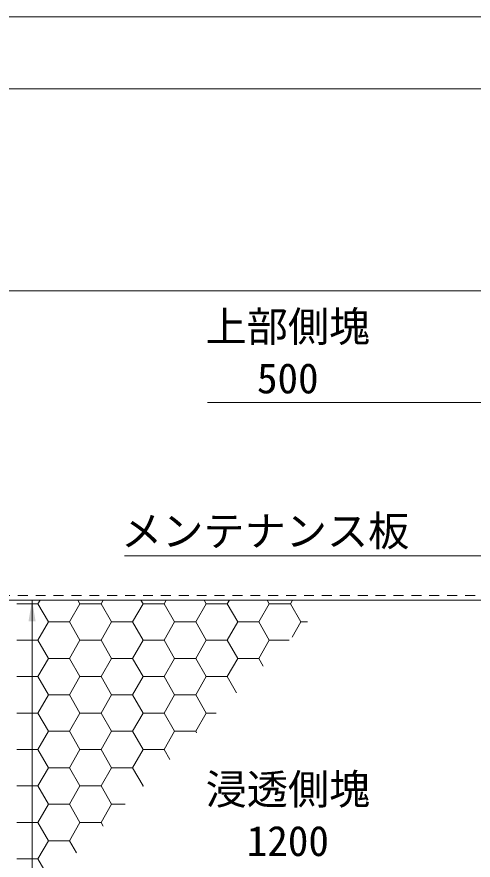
# Model space of a CAD drawing. Units: millimetres at full size, sheet at 1:30; details may follow other scales. Extents: x 47825 to 82541, y -23349 to -5561.
# Drawn here: x 75009 to 76042, y -11716 to -9808 of the extents above; entities that cross this region are included whole.
import ezdxf
from ezdxf.enums import TextEntityAlignment as Align

# ---------------------------------------------------------------- set-up
doc = ezdxf.new("R2010")
doc.units = ezdxf.units.MM
doc.header["$LTSCALE"] = 30
doc.linetypes.add('USER1', pattern=[1.35, 0.75, -0.6])
doc.layers.add('ハッチング', color=7, linetype='Continuous', lineweight=5)
doc.layers.add('寸法線', color=7, linetype='Continuous', lineweight=9)
doc.styles.add('ＭＳ ゴシック', font='')
doc.styles.get('ＭＳ ゴシック').set_extended_font_data('MS Gothic')

# ---------------------------------------------------------------- blocks, each defined once
blk = doc.blocks.new('filled_arrow')
at = {"color": 0, "linetype": 'Continuous', "lineweight": -2}
blk.add_solid([(7.5, 1.25), (0, 0), (7.5, -1.25)], dxfattribs=at)

msp = doc.modelspace()

# ---------------------------------------------------------------- linework, layer by layer
at = {"layer": 'ハッチング', "lineweight": 20}
for p, q in [((73543.68, -10427.66), (80093.69, -10427.66)), ((73893.68, -11127.66), (79743.69, -11127.66))]:
    msp.add_line(p, q, dxfattribs=at)
at = {"layer": 'ハッチング'}
for p, q in [((75009.38, -11136), (75057, -11136)), ((75057, -11136), (75061.82, -11127.66)), ((75080.81, -11177.25), (75057, -11136)), ((75128.44, -11177.25), (75152.25, -11136)), ((75152.25, -11136), (75147.43, -11127.66)), ((75152.25, -11136), (75199.88, -11136)), ((75199.87, -11136), (75204.69, -11127.66)), ((75223.69, -11177.25), (75199.87, -11136)), ((75271.31, -11177.25), (75295.12, -11136)), ((75295.12, -11136), (75290.31, -11127.66)), ((75295.12, -11136), (75342.75, -11136)), ((75342.75, -11136), (75347.57, -11127.66)), ((75366.56, -11177.25), (75342.75, -11136)), ((75414.19, -11177.25), (75438, -11136)), ((75438, -11136), (75433.18, -11127.66)), ((75438, -11136), (75485.62, -11136)), ((75485.62, -11136), (75490.44, -11127.66)), ((75509.44, -11177.25), (75485.62, -11136)), ((75557.06, -11177.25), (75580.87, -11136)), ((75580.87, -11136), (75576.06, -11127.66)), ((75580.88, -11136), (75628.5, -11136)), ((75628.5, -11136), (75633.32, -11127.66)), ((75652.31, -11177.25), (75628.5, -11136)), ((75057, -11218.49), (75080.81, -11177.25)), ((75080.81, -11177.25), (75128.44, -11177.25)), ((75152.25, -11218.49), (75128.44, -11177.25)), ((75199.87, -11218.49), (75223.69, -11177.25)), ((75223.69, -11177.25), (75271.31, -11177.25)), ((75295.12, -11218.49), (75271.31, -11177.25)), ((75342.75, -11218.49), (75366.56, -11177.25)), ((75366.56, -11177.25), (75414.19, -11177.25)), ((75438, -11218.49), (75414.19, -11177.25)), ((75485.62, -11218.49), (75509.44, -11177.25)), ((75509.44, -11177.25), (75557.06, -11177.25)), ((75580.87, -11218.49), (75557.06, -11177.25)), ((75632.34, -11211.84), (75652.31, -11177.25)), ((75652.31, -11177.25), (75666.93, -11177.25)), ((75009.38, -11218.49), (75057, -11218.49)), ((75080.81, -11259.74), (75057, -11218.49)), ((75128.44, -11259.74), (75152.25, -11218.49)), ((75152.25, -11218.49), (75199.88, -11218.49)), ((75223.69, -11259.74), (75199.87, -11218.49)), ((75271.31, -11259.74), (75295.12, -11218.49)), ((75295.12, -11218.49), (75342.75, -11218.49)), ((75366.56, -11259.74), (75342.75, -11218.49)), ((75414.19, -11259.74), (75438, -11218.49)), ((75438, -11218.49), (75485.62, -11218.49)), ((75509.44, -11259.74), (75485.62, -11218.49)), ((75557.06, -11259.74), (75580.87, -11218.49)), ((75580.88, -11218.49), (75625.69, -11218.49)), ((75057, -11300.98), (75080.81, -11259.74)), ((75080.81, -11259.74), (75128.44, -11259.74)), ((75152.25, -11300.98), (75128.44, -11259.74)), ((75199.87, -11300.98), (75223.69, -11259.74)), ((75223.69, -11259.74), (75271.31, -11259.74)), ((75295.12, -11300.98), (75271.31, -11259.74)), ((75342.75, -11300.98), (75366.56, -11259.74)), ((75366.56, -11259.74), (75414.19, -11259.74)), ((75438, -11300.98), (75414.19, -11259.74)), ((75485.62, -11300.98), (75509.44, -11259.74)), ((75509.44, -11259.74), (75557.06, -11259.74)), ((75567.08, -11277.1), (75557.06, -11259.74)), ((75009.38, -11300.98), (75057, -11300.98)), ((75080.81, -11342.23), (75057, -11300.98)), ((75128.44, -11342.23), (75152.25, -11300.98)), ((75152.25, -11300.98), (75199.88, -11300.98)), ((75223.69, -11342.23), (75199.87, -11300.98)), ((75271.31, -11342.23), (75295.12, -11300.98)), ((75295.12, -11300.98), (75342.75, -11300.98)), ((75366.56, -11342.23), (75342.75, -11300.98)), ((75414.19, -11342.23), (75438, -11300.98)), ((75438, -11300.98), (75485.62, -11300.98)), ((75506.7, -11337.48), (75485.62, -11300.98)), ((75057, -11383.47), (75080.81, -11342.23)), ((75080.81, -11342.23), (75128.44, -11342.23)), ((75152.25, -11383.47), (75128.44, -11342.23)), ((75199.87, -11383.47), (75223.69, -11342.23)), ((75223.69, -11342.23), (75271.31, -11342.23)), ((75295.12, -11383.47), (75271.31, -11342.23)), ((75342.75, -11383.47), (75366.56, -11342.23)), ((75366.56, -11342.23), (75414.19, -11342.23)), ((75438, -11383.47), (75414.19, -11342.23)), ((75009.38, -11383.47), (75057, -11383.47)), ((75080.81, -11424.72), (75057, -11383.47)), ((75128.44, -11424.72), (75152.25, -11383.47)), ((75152.25, -11383.47), (75199.88, -11383.47)), ((75223.69, -11424.72), (75199.87, -11383.47)), ((75271.31, -11424.72), (75295.12, -11383.47)), ((75295.12, -11383.47), (75342.75, -11383.47)), ((75366.56, -11424.72), (75342.75, -11383.47)), ((75414.19, -11424.72), (75438, -11383.47)), ((75438, -11383.47), (75460.71, -11383.47)), ((75057, -11465.96), (75080.81, -11424.72)), ((75080.81, -11424.72), (75128.44, -11424.72)), ((75152.25, -11465.96), (75128.44, -11424.72)), ((75199.87, -11465.96), (75223.69, -11424.72)), ((75223.69, -11424.72), (75271.31, -11424.72)), ((75295.12, -11465.96), (75271.31, -11424.72)), ((75342.75, -11465.96), (75366.56, -11424.72)), ((75366.56, -11424.72), (75414.19, -11424.72)), ((75416.12, -11428.06), (75414.19, -11424.72)), ((75009.38, -11465.96), (75057, -11465.96)), ((75080.81, -11507.2), (75057, -11465.96)), ((75128.44, -11507.2), (75152.25, -11465.96)), ((75152.25, -11465.96), (75199.88, -11465.96)), ((75223.69, -11507.2), (75199.87, -11465.96)), ((75271.31, -11507.2), (75295.12, -11465.96)), ((75295.12, -11465.96), (75342.75, -11465.96)), ((75355.73, -11488.45), (75342.75, -11465.96)), ((75057, -11548.45), (75080.81, -11507.2)), ((75080.81, -11507.2), (75128.44, -11507.2)), ((75152.25, -11548.45), (75128.44, -11507.2)), ((75199.87, -11548.45), (75223.69, -11507.2)), ((75223.69, -11507.2), (75271.31, -11507.2)), ((75295.12, -11548.45), (75271.31, -11507.2)), ((75009.38, -11548.45), (75057, -11548.45)), ((75080.81, -11589.69), (75057, -11548.45)), ((75128.44, -11589.69), (75152.25, -11548.45)), ((75152.25, -11548.45), (75199.88, -11548.45)), ((75223.69, -11589.69), (75199.87, -11548.45)), ((75294.3, -11549.88), (75295.12, -11548.45)), ((75295.12, -11548.45), (75295.73, -11548.45)), ((75057, -11630.94), (75080.81, -11589.69)), ((75080.81, -11589.69), (75128.44, -11589.69)), ((75152.25, -11630.94), (75128.44, -11589.69)), ((75199.87, -11630.94), (75223.69, -11589.69)), ((75223.69, -11589.69), (75254.49, -11589.69)), ((75009.38, -11630.94), (75057, -11630.94)), ((75080.81, -11672.18), (75057, -11630.94)), ((75128.44, -11672.18), (75152.25, -11630.94)), ((75152.25, -11630.94), (75199.88, -11630.94)), ((75204.77, -11639.41), (75199.87, -11630.94)), ((75057, -11713.43), (75080.81, -11672.18)), ((75080.81, -11672.18), (75128.44, -11672.18)), ((75144.38, -11699.8), (75128.44, -11672.18)), ((75009.38, -11713.43), (75057, -11713.43)), ((75080.81, -11754.67), (75057, -11713.43))]:
    msp.add_line(p, q, dxfattribs=at)
at = {"layer": 'ハッチング', "linetype": 'USER1', "lineweight": 9}
msp.add_lwpolyline([(77518.69, -11117.66), (79759.87, -11117.66), (77899.87, -14837.66), (75737.51, -14837.66), (73877.5, -11117.66), (76118.69, -11117.66)], dxfattribs=at)
at = {"layer": '寸法線'}
for p, q in [((73543.68, -9807.96), (80093.69, -9807.96)), ((73893.68, -9970.58), (79743.69, -9970.58)), ((75043.77, -11127.66), (75043.77, -14827.66)), ((76078.69, -11127.66), (75043.77, -11127.66))]:
    msp.add_line(p, q, dxfattribs=at)
for points in [[(76118.69, -10680.66), (75824.52, -10680.66), (75441.23, -10680.66)], [(76118.69, -11027.66), (75910.18, -11027.66), (75252.78, -11027.66)]]:
    msp.add_lwpolyline(points, dxfattribs=at)

# ---------------------------------------------------------------- block references
at = {"layer": '寸法線', "xscale": 6.4, "yscale": 6.4, "rotation": 270}
msp.add_blockref('filled_arrow', (75043.77, -11127.66), dxfattribs=at)

# ---------------------------------------------------------------- texts
at = {"layer": '寸法線', "style": 'ＭＳ ゴシック'}
for s, p in [('上部側塊', (75436.39, -10563.48)), ('500', (75552.94, -10680.48)), ('浸透側塊', (75436.55, -11610.48)), ('1200', (75529.79, -11727.48))]:
    msp.add_text(s, height=68.36, dxfattribs=at).set_placement(p, align=Align.BOTTOM_LEFT)
msp.add_text('メンテナンス板', height=68.36, dxfattribs=at).set_placement((75571.48, -10937.24), align=Align.TOP_CENTER)

doc.saveas('drawing.dxf')
